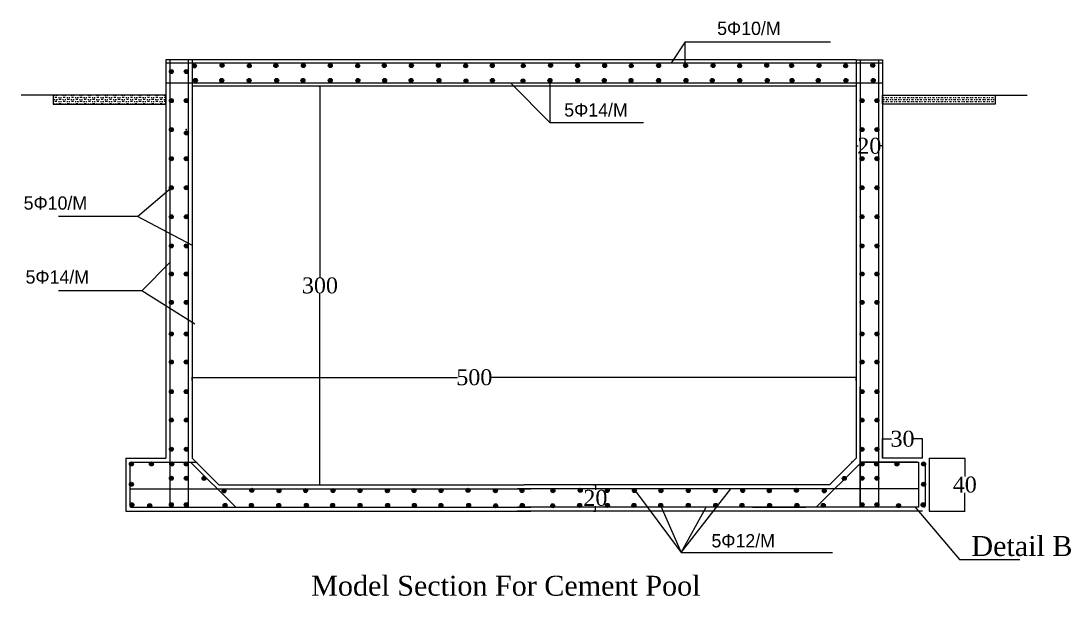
# Model space of a CAD drawing. Header units: millimetres. Extents: x 17020 to 20133, y 9975 to 10827.
# Drawn here: x 18476 to 19267, y 10188 to 10621 of the extents above; entities that cross this region are included whole.
import ezdxf

# ---------------------------------------------------------------- set-up
doc = ezdxf.new("R2010")
doc.units = ezdxf.units.MM
doc.layers.get('0').update_dxf_attribs({"linetype": 'CONTINUOUS'})
doc.layers.get('DEFPOINTS').update_dxf_attribs({"linetype": 'CONTINUOUS'})
doc.styles.get("Standard").update_dxf_attribs({"font": 'times.ttf', "height": 20})
doc.styles.add('STYLE1', font='greekc.shx', dxfattribs={"height": 10})
doc.styles.add('style2', font='times.ttf', dxfattribs={"height": 5})
doc.styles.add('style3', font='times.ttf', dxfattribs={"height": 12})
doc.dimstyles.get("Standard").update_dxf_attribs({"dimtxt": 5, "dimasz": 0.18, "dimexe": 0.18, "dimexo": 0.0625, "dimgap": 0.09, "dimtad": 0, "dimtih": 1, "dimtoh": 1, "dimdec": 0, "dimzin": 0, "dimdsep": 46, "dimtxsty": 'style2', "dimcen": 0.09, "dimadec": 0, "dimazin": 0, "dimtfac": 1, "dimtdec": 0, "dimtofl": 0, "dimtmove": 0, "dimatfit": 3, "dimfxl": 1, "dimtolj": 1, "dimtzin": 0, "dimarcsym": 0})

# ---------------------------------------------------------------- blocks, each defined once
blk = doc.blocks.new('*D0')
at = {"color": 0, "lineweight": -2, "transparency": 16777216}
for p, q in [((19159.94, 10292.19), (19186.95, 10292.19)), ((19186.77, 10292.01), (19186.77, 10278.38)), ((19186.77, 10252.37), (19186.77, 10266)), ((19159.94, 10252.19), (19186.95, 10252.19))]:
    blk.add_line(p, q, dxfattribs=at)
at = {"color": 0, "transparency": 16777216}
for points in [[(19186.74, 10292.01), (19186.8, 10292.01), (19186.77, 10292.19)], [(19186.74, 10252.37), (19186.8, 10252.37), (19186.77, 10252.19)]]:
    blk.add_solid(points, dxfattribs=at)
at = {"layer": 'DEFPOINTS', "color": 0, "transparency": 16777216}
for p in [(19159.87, 10292.19), (19186.77, 10292.19), (19159.87, 10252.19)]:
    blk.add_point(p, dxfattribs=at)
at = {"color": 0, "transparency": 16777216, "insert": (19186.77, 10272.19), "char_height": 12, "attachment_point": 5, "style": 'style3'}
blk.add_mtext('\\A1;40', dxfattribs=at)
blk = doc.blocks.new('*D1')
at = {"color": 0, "lineweight": -2, "transparency": 16777216}
for p, q in [((19124.87, 10292.25), (19124.87, 10306.91)), ((19125.05, 10306.73), (19131.6, 10306.73)), ((19154.69, 10306.73), (19148.15, 10306.73)), ((19154.87, 10292.25), (19154.87, 10306.91))]:
    blk.add_line(p, q, dxfattribs=at)
at = {"color": 0, "transparency": 16777216}
for points in [[(19125.05, 10306.76), (19125.05, 10306.7), (19124.87, 10306.73)], [(19154.69, 10306.76), (19154.69, 10306.7), (19154.87, 10306.73)]]:
    blk.add_solid(points, dxfattribs=at)
at = {"layer": 'DEFPOINTS', "color": 0, "transparency": 16777216}
for p in [(19154.87, 10306.73), (19124.87, 10292.19), (19154.87, 10292.19)]:
    blk.add_point(p, dxfattribs=at)
at = {"color": 0, "transparency": 16777216, "insert": (19139.87, 10306.73), "char_height": 12, "attachment_point": 5, "style": 'style3'}
blk.add_mtext('\\A1;30', dxfattribs=at)
blk = doc.blocks.new('*D2')
at = {"color": 0, "lineweight": -2, "transparency": 16777216}
for p, q in [((18906.99, 10272.19), (18908.71, 10272.19)), ((18908.53, 10272.01), (18908.53, 10268.38)), ((18906.99, 10252.19), (18908.71, 10252.19)), ((18908.53, 10252.37), (18908.53, 10256))]:
    blk.add_line(p, q, dxfattribs=at)
at = {"color": 0, "transparency": 16777216}
for points in [[(18908.5, 10272.01), (18908.56, 10272.01), (18908.53, 10272.19)], [(18908.5, 10252.37), (18908.56, 10252.37), (18908.53, 10252.19)]]:
    blk.add_solid(points, dxfattribs=at)
at = {"layer": 'DEFPOINTS', "color": 0, "transparency": 16777216}
for p in [(18906.93, 10272.19), (18908.53, 10272.19), (18906.93, 10252.19)]:
    blk.add_point(p, dxfattribs=at)
at = {"color": 0, "transparency": 16777216, "insert": (18908.53, 10262.19), "char_height": 12, "attachment_point": 5, "style": 'style3'}
blk.add_mtext('\\A1;20', dxfattribs=at)
blk = doc.blocks.new('*D3')
at = {"color": 0, "lineweight": -2, "transparency": 16777216}
for p, q in [((18604.87, 10350.58), (18604.87, 10353.21)), ((19104.87, 10350.58), (19104.87, 10353.21)), ((18605.05, 10353.03), (18804.69, 10353.03)), ((19104.69, 10353.03), (18829.97, 10353.03))]:
    blk.add_line(p, q, dxfattribs=at)
at = {"color": 0, "transparency": 16777216}
for points in [[(18605.05, 10353.06), (18605.05, 10353), (18604.87, 10353.03)], [(19104.69, 10353.06), (19104.69, 10353), (19104.87, 10353.03)]]:
    blk.add_solid(points, dxfattribs=at)
at = {"layer": 'DEFPOINTS', "color": 0, "transparency": 16777216}
for p in [(18604.87, 10350.52), (19104.87, 10353.03), (19104.87, 10350.52)]:
    blk.add_point(p, dxfattribs=at)
at = {"color": 0, "transparency": 16777216, "insert": (18817.33, 10353.03), "char_height": 12, "attachment_point": 5, "style": 'style3'}
blk.add_mtext('\\A1;500', dxfattribs=at)
blk = doc.blocks.new('*D12')
at = {"color": 0, "lineweight": -2, "transparency": 16777216}
for p, q in [((19104.87, 10532.68), (19104.87, 10527.15)), ((19105.05, 10527.33), (19106.43, 10527.33)), ((19124.69, 10527.33), (19123.32, 10527.33)), ((19124.87, 10532.68), (19124.87, 10527.15))]:
    blk.add_line(p, q, dxfattribs=at)
at = {"color": 0, "transparency": 16777216}
for points in [[(19105.05, 10527.36), (19105.05, 10527.3), (19104.87, 10527.33)], [(19124.69, 10527.36), (19124.69, 10527.3), (19124.87, 10527.33)]]:
    blk.add_solid(points, dxfattribs=at)
at = {"layer": 'DEFPOINTS', "color": 0, "transparency": 16777216}
for p in [(19104.87, 10532.74), (19124.87, 10532.74), (19124.87, 10527.33)]:
    blk.add_point(p, dxfattribs=at)
at = {"color": 0, "transparency": 16777216, "insert": (19114.87, 10527.33), "char_height": 12, "attachment_point": 5, "style": 'style3'}
blk.add_mtext('\\A1;20', dxfattribs=at)
blk = doc.blocks.new('*D14')
at = {"color": 0, "lineweight": -2, "transparency": 16777216}
for p, q in [((18700.29, 10572.19), (18701.22, 10572.19)), ((18701.04, 10572.01), (18701.04, 10428.38)), ((18701.04, 10272.37), (18701.04, 10416)), ((18700.29, 10272.19), (18701.22, 10272.19))]:
    blk.add_line(p, q, dxfattribs=at)
at = {"color": 0, "transparency": 16777216}
for points in [[(18701.01, 10572.01), (18701.07, 10572.01), (18701.04, 10572.19)], [(18701.01, 10272.37), (18701.07, 10272.37), (18701.04, 10272.19)]]:
    blk.add_solid(points, dxfattribs=at)
at = {"layer": 'DEFPOINTS', "color": 0, "transparency": 16777216}
for p in [(18700.23, 10572.19), (18700.23, 10272.19), (18701.04, 10272.19)]:
    blk.add_point(p, dxfattribs=at)
at = {"color": 0, "transparency": 16777216, "insert": (18701.04, 10422.19), "char_height": 12, "attachment_point": 5, "style": 'style3'}
blk.add_mtext('\\A1;300', dxfattribs=at)

msp = doc.modelspace()

# ---------------------------------------------------------------- hatches: boundary and pattern name
h = msp.add_hatch(color=256)
edge = h.paths.add_edge_path()
edge.add_arc((18589.11, 10583.31), 1.5, 0, 360)
h = msp.add_hatch(color=256)
edge = h.paths.add_edge_path()
edge.add_arc((18600.37, 10583.31), 1.5, 0, 360)
h = msp.add_hatch(color=256)
edge = h.paths.add_edge_path()
edge.add_arc((18606.5, 10587.57), 1.5, 0, 360)
h = msp.add_hatch(color=256)
edge = h.paths.add_edge_path()
edge.add_arc((18627.36, 10587.98), 1.5, 0, 360)
h = msp.add_hatch(color=256)
edge = h.paths.add_edge_path()
edge.add_arc((18647.83, 10587.66), 1.5, 0, 360)
h = msp.add_hatch(color=256)
edge = h.paths.add_edge_path()
edge.add_arc((18667.82, 10587.82), 1.5, 0, 360)
h = msp.add_hatch(color=256)
edge = h.paths.add_edge_path()
edge.add_arc((18688.55, 10587.82), 1.5, 0, 360)
h = msp.add_hatch(color=256)
edge = h.paths.add_edge_path()
edge.add_arc((18708.86, 10587.82), 1.5, 0, 360)
h = msp.add_hatch(color=256)
edge = h.paths.add_edge_path()
edge.add_arc((18729.49, 10587.66), 1.5, 0, 360)
h = msp.add_hatch(color=256)
edge = h.paths.add_edge_path()
edge.add_arc((18749.48, 10587.82), 1.5, 0, 360)
h = msp.add_hatch(color=256)
edge = h.paths.add_edge_path()
edge.add_arc((18769.92, 10587.82), 1.5, 0, 360)
h = msp.add_hatch(color=256)
edge = h.paths.add_edge_path()
edge.add_arc((18790.23, 10587.98), 1.5, 0, 360)
h = msp.add_hatch(color=256)
edge = h.paths.add_edge_path()
edge.add_arc((18810.86, 10587.66), 1.5, 0, 360)
h = msp.add_hatch(color=256)
edge = h.paths.add_edge_path()
edge.add_arc((18830.85, 10587.82), 1.5, 0, 360)
h = msp.add_hatch(color=256)
edge = h.paths.add_edge_path()
edge.add_arc((18854.14, 10587.66), 1.5, 0, 360)
h = msp.add_hatch(color=256)
edge = h.paths.add_edge_path()
edge.add_arc((18874.77, 10587.98), 1.5, 0, 360)
h = msp.add_hatch(color=256)
edge = h.paths.add_edge_path()
edge.add_arc((18895.08, 10587.82), 1.5, 0, 360)
h = msp.add_hatch(color=256)
edge = h.paths.add_edge_path()
edge.add_arc((18915.52, 10587.82), 1.5, 0, 360)
h = msp.add_hatch(color=256)
edge = h.paths.add_edge_path()
edge.add_arc((18935.51, 10587.66), 1.5, 0, 360)
h = msp.add_hatch(color=256)
edge = h.paths.add_edge_path()
edge.add_arc((18956.14, 10587.82), 1.5, 0, 360)
h = msp.add_hatch(color=256)
edge = h.paths.add_edge_path()
edge.add_arc((18976.45, 10587.82), 1.5, 0, 360)
h = msp.add_hatch(color=256)
edge = h.paths.add_edge_path()
edge.add_arc((18997.18, 10587.82), 1.5, 0, 360)
h = msp.add_hatch(color=256)
edge = h.paths.add_edge_path()
edge.add_arc((19017.17, 10587.66), 1.5, 0, 360)
h = msp.add_hatch(color=256)
edge = h.paths.add_edge_path()
edge.add_arc((19037.64, 10587.98), 1.5, 0, 360)
h = msp.add_hatch(color=256)
edge = h.paths.add_edge_path()
edge.add_arc((19056.32, 10587.82), 1.5, 0, 360)
h = msp.add_hatch(color=256)
edge = h.paths.add_edge_path()
edge.add_arc((19077.04, 10587.82), 1.5, 0, 360)
h = msp.add_hatch(color=256)
edge = h.paths.add_edge_path()
edge.add_arc((19097.04, 10587.66), 1.5, 0, 360)
h = msp.add_hatch(color=256)
edge = h.paths.add_edge_path()
edge.add_arc((19117.51, 10587.98), 1.5, 0, 360)
h = msp.add_hatch(color=256)
edge = h.paths.add_edge_path()
edge.add_arc((18607.26, 10576.67), 1.5, 0, 360)
h = msp.add_hatch(color=256)
edge = h.paths.add_edge_path()
edge.add_arc((18627.04, 10576.64), 1.5, 0, 360)
h = msp.add_hatch(color=256)
edge = h.paths.add_edge_path()
edge.add_arc((18647.67, 10576.64), 1.5, 0, 360)
h = msp.add_hatch(color=256)
edge = h.paths.add_edge_path()
edge.add_arc((18668.46, 10576.64), 1.5, 0, 360)
h = msp.add_hatch(color=256)
edge = h.paths.add_edge_path()
edge.add_arc((18688.23, 10576.64), 1.5, 0, 360)
h = msp.add_hatch(color=256)
edge = h.paths.add_edge_path()
edge.add_arc((18708.86, 10576.64), 1.5, 0, 360)
h = msp.add_hatch(color=256)
edge = h.paths.add_edge_path()
edge.add_arc((18729.65, 10576.64), 1.5, 0, 360)
h = msp.add_hatch(color=256)
edge = h.paths.add_edge_path()
edge.add_arc((18749.8, 10576.64), 1.5, 0, 360)
h = msp.add_hatch(color=256)
edge = h.paths.add_edge_path()
edge.add_arc((18769.76, 10576.64), 1.5, 0, 360)
h = msp.add_hatch(color=256)
edge = h.paths.add_edge_path()
edge.add_arc((18790.71, 10576.64), 1.5, 0, 360)
h = msp.add_hatch(color=256)
edge = h.paths.add_edge_path()
edge.add_arc((18811.02, 10576.32), 1.5, 0, 360)
h = msp.add_hatch(color=256)
edge = h.paths.add_edge_path()
edge.add_arc((18831.01, 10576.64), 1.5, 0, 360)
h = msp.add_hatch(color=256)
edge = h.paths.add_edge_path()
edge.add_arc((18853.98, 10576.32), 1.5, 0, 360)
h = msp.add_hatch(color=256)
edge = h.paths.add_edge_path()
edge.add_arc((18874.29, 10576.64), 1.5, 0, 360)
h = msp.add_hatch(color=256)
edge = h.paths.add_edge_path()
edge.add_arc((18895.24, 10576.64), 1.5, 0, 360)
h = msp.add_hatch(color=256)
edge = h.paths.add_edge_path()
edge.add_arc((18915.2, 10576.64), 1.5, 0, 360)
h = msp.add_hatch(color=256)
edge = h.paths.add_edge_path()
edge.add_arc((18935.35, 10576.64), 1.5, 0, 360)
h = msp.add_hatch(color=256)
edge = h.paths.add_edge_path()
edge.add_arc((18956.14, 10576.64), 1.5, 0, 360)
h = msp.add_hatch(color=256)
edge = h.paths.add_edge_path()
edge.add_arc((18976.77, 10576.64), 1.5, 0, 360)
h = msp.add_hatch(color=256)
edge = h.paths.add_edge_path()
edge.add_arc((18996.54, 10576.64), 1.5, 0, 360)
h = msp.add_hatch(color=256)
edge = h.paths.add_edge_path()
edge.add_arc((19017.33, 10576.64), 1.5, 0, 360)
h = msp.add_hatch(color=256)
edge = h.paths.add_edge_path()
edge.add_arc((19037.96, 10576.64), 1.5, 0, 360)
h = msp.add_hatch(color=256)
edge = h.paths.add_edge_path()
edge.add_arc((19056.64, 10576.64), 1.5, 0, 360)
h = msp.add_hatch(color=256)
edge = h.paths.add_edge_path()
edge.add_arc((19076.4, 10576.64), 1.5, 0, 360)
h = msp.add_hatch(color=256)
edge = h.paths.add_edge_path()
edge.add_arc((19097.2, 10576.64), 1.5, 0, 360)
h = msp.add_hatch(color=256)
edge = h.paths.add_edge_path()
edge.add_arc((19117.83, 10576.64), 1.5, 0, 360)
h = msp.add_hatch()
h.set_pattern_fill('MUDST', color=256, scale=0.25, style=0)
h.set_pattern_definition([(180, (37714.7457, -20), (-3.175, 1.5875), [1.5875, -1.5875, 0, -1.5875, 0, -1.5875])])
h.paths.add_polyline_path([(18584.87, 10565.6), (18500.13, 10565.6), (18500.13, 10558.76), (18584.87, 10558.76)])
h = msp.add_hatch(color=256)
edge = h.paths.add_edge_path()
edge.add_arc((18589.11, 10561.44), 1.5, 0, 360)
h = msp.add_hatch(color=256)
edge = h.paths.add_edge_path()
edge.add_arc((18600.37, 10561.44), 1.5, 0, 360)
h = msp.add_hatch(color=256)
edge = h.paths.add_edge_path()
edge.add_arc((19109.37, 10561.44), 1.5, 0, 360)
h = msp.add_hatch(color=256)
edge = h.paths.add_edge_path()
edge.add_arc((19120.64, 10561.44), 1.5, 0, 360)
h = msp.add_hatch()
h.set_pattern_fill('MUDST', color=256, scale=0.25, style=0)
h.set_pattern_definition([(0, (-5, -20), (3.175, 1.5875), [1.5875, -1.5875, 0, -1.5875, 0, -1.5875])])
h.paths.add_polyline_path([(19124.87, 10565.6), (19209.61, 10565.6), (19209.61, 10558.76), (19124.87, 10558.76)])
h = msp.add_hatch(color=256)
edge = h.paths.add_edge_path()
edge.add_arc((18589.11, 10539.56), 1.5, 0, 360)
h = msp.add_hatch(color=256)
edge = h.paths.add_edge_path()
edge.add_arc((18600.48, 10537.07), 1.5, 0, 360)
h = msp.add_hatch(color=256)
edge = h.paths.add_edge_path()
edge.add_arc((19109.37, 10539.56), 1.5, 0, 360)
h = msp.add_hatch(color=256)
edge = h.paths.add_edge_path()
edge.add_arc((19120.64, 10539.56), 1.5, 0, 360)
h = msp.add_hatch(color=256)
edge = h.paths.add_edge_path()
edge.add_arc((18589.11, 10517.69), 1.5, 0, 360)
h = msp.add_hatch(color=256)
edge = h.paths.add_edge_path()
edge.add_arc((18600.37, 10517.69), 1.5, 0, 360)
h = msp.add_hatch(color=256)
edge = h.paths.add_edge_path()
edge.add_arc((19109.37, 10517.69), 1.5, 0, 360)
h = msp.add_hatch(color=256)
edge = h.paths.add_edge_path()
edge.add_arc((19120.64, 10517.69), 1.5, 0, 360)
h = msp.add_hatch(color=256)
edge = h.paths.add_edge_path()
edge.add_arc((18589.11, 10495.81), 1.5, 0, 360)
h = msp.add_hatch(color=256)
edge = h.paths.add_edge_path()
edge.add_arc((18600.37, 10495.81), 1.5, 0, 360)
h = msp.add_hatch(color=256)
edge = h.paths.add_edge_path()
edge.add_arc((19109.37, 10495.81), 1.5, 0, 360)
h = msp.add_hatch(color=256)
edge = h.paths.add_edge_path()
edge.add_arc((19120.64, 10495.81), 1.5, 0, 360)
h = msp.add_hatch(color=256)
edge = h.paths.add_edge_path()
edge.add_arc((18589.11, 10473.94), 1.5, 0, 360)
h = msp.add_hatch(color=256)
edge = h.paths.add_edge_path()
edge.add_arc((18600.37, 10473.94), 1.5, 0, 360)
h = msp.add_hatch(color=256)
edge = h.paths.add_edge_path()
edge.add_arc((19109.37, 10473.94), 1.5, 0, 360)
h = msp.add_hatch(color=256)
edge = h.paths.add_edge_path()
edge.add_arc((19120.64, 10473.94), 1.5, 0, 360)
h = msp.add_hatch(color=256)
edge = h.paths.add_edge_path()
edge.add_arc((18589.11, 10452.06), 1.5, 0, 360)
h = msp.add_hatch(color=256)
edge = h.paths.add_edge_path()
edge.add_arc((18600.37, 10452.06), 1.5, 0, 360)
h = msp.add_hatch(color=256)
edge = h.paths.add_edge_path()
edge.add_arc((19109.37, 10452.06), 1.5, 0, 360)
h = msp.add_hatch(color=256)
edge = h.paths.add_edge_path()
edge.add_arc((19120.64, 10452.06), 1.5, 0, 360)
h = msp.add_hatch(color=256)
edge = h.paths.add_edge_path()
edge.add_arc((18589.11, 10430.86), 1.5, 0, 360)
h = msp.add_hatch(color=256)
edge = h.paths.add_edge_path()
edge.add_arc((18600.37, 10430.86), 1.5, 0, 360)
h = msp.add_hatch(color=256)
edge = h.paths.add_edge_path()
edge.add_arc((19109.37, 10430.86), 1.5, 0, 360)
h = msp.add_hatch(color=256)
edge = h.paths.add_edge_path()
edge.add_arc((19120.64, 10430.86), 1.5, 0, 360)
h = msp.add_hatch(color=256)
edge = h.paths.add_edge_path()
edge.add_arc((18589.11, 10409.49), 1.5, 0, 360)
h = msp.add_hatch(color=256)
edge = h.paths.add_edge_path()
edge.add_arc((18600.37, 10409.49), 1.5, 0, 360)
h = msp.add_hatch(color=256)
edge = h.paths.add_edge_path()
edge.add_arc((19109.37, 10409.49), 1.5, 0, 360)
h = msp.add_hatch(color=256)
edge = h.paths.add_edge_path()
edge.add_arc((19120.64, 10409.49), 1.5, 0, 360)
h = msp.add_hatch(color=256)
edge = h.paths.add_edge_path()
edge.add_arc((18589.11, 10385.75), 1.5, 0, 360)
h = msp.add_hatch(color=256)
edge = h.paths.add_edge_path()
edge.add_arc((18600.37, 10385.75), 1.5, 0, 360)
h = msp.add_hatch(color=256)
edge = h.paths.add_edge_path()
edge.add_arc((19109.37, 10385.75), 1.5, 0, 360)
h = msp.add_hatch(color=256)
edge = h.paths.add_edge_path()
edge.add_arc((19120.64, 10385.75), 1.5, 0, 360)
h = msp.add_hatch(color=256)
edge = h.paths.add_edge_path()
edge.add_arc((18589.11, 10364.56), 1.5, 0, 360)
h = msp.add_hatch(color=256)
edge = h.paths.add_edge_path()
edge.add_arc((18600.37, 10364.56), 1.5, 0, 360)
h = msp.add_hatch(color=256)
edge = h.paths.add_edge_path()
edge.add_arc((19109.37, 10364.56), 1.5, 0, 360)
h = msp.add_hatch(color=256)
edge = h.paths.add_edge_path()
edge.add_arc((19120.64, 10364.56), 1.5, 0, 360)
h = msp.add_hatch(color=256)
edge = h.paths.add_edge_path()
edge.add_arc((18589.11, 10342.27), 1.5, 0, 360)
h = msp.add_hatch(color=256)
edge = h.paths.add_edge_path()
edge.add_arc((18600.37, 10342.27), 1.5, 0, 360)
h = msp.add_hatch(color=256)
edge = h.paths.add_edge_path()
edge.add_arc((19109.37, 10342.27), 1.5, 0, 360)
h = msp.add_hatch(color=256)
edge = h.paths.add_edge_path()
edge.add_arc((19120.64, 10342.27), 1.5, 0, 360)
h = msp.add_hatch(color=256)
edge = h.paths.add_edge_path()
edge.add_arc((18589.11, 10320.81), 1.5, 0, 360)
h = msp.add_hatch(color=256)
edge = h.paths.add_edge_path()
edge.add_arc((18600.37, 10320.81), 1.5, 0, 360)
h = msp.add_hatch(color=256)
edge = h.paths.add_edge_path()
edge.add_arc((19109.37, 10320.81), 1.5, 0, 360)
h = msp.add_hatch(color=256)
edge = h.paths.add_edge_path()
edge.add_arc((19120.64, 10320.81), 1.5, 0, 360)
h = msp.add_hatch(color=256)
edge = h.paths.add_edge_path()
edge.add_arc((18589.11, 10298.94), 1.5, 0, 360)
h = msp.add_hatch(color=256)
edge = h.paths.add_edge_path()
edge.add_arc((18600.37, 10298.94), 1.5, 0, 360)
h = msp.add_hatch(color=256)
edge = h.paths.add_edge_path()
edge.add_arc((19109.37, 10298.94), 1.5, 0, 360)
h = msp.add_hatch(color=256)
edge = h.paths.add_edge_path()
edge.add_arc((19120.64, 10298.94), 1.5, 0, 360)
h = msp.add_hatch(color=256)
edge = h.paths.add_edge_path()
edge.add_arc((18559.01, 10287.82), 1.5, 0, 360)
h = msp.add_hatch(color=256)
edge = h.paths.add_edge_path()
edge.add_arc((18574.14, 10287.82), 1.5, 0, 360)
h = msp.add_hatch(color=256)
edge = h.paths.add_edge_path()
edge.add_arc((18589.45, 10287.82), 1.5, 0, 360)
h = msp.add_hatch(color=256)
edge = h.paths.add_edge_path()
edge.add_arc((18600.34, 10287.82), 1.5, 0, 360)
h = msp.add_hatch(color=256)
edge = h.paths.add_edge_path()
edge.add_arc((19109.4, 10287.82), 1.5, 0, 360)
h = msp.add_hatch(color=256)
edge = h.paths.add_edge_path()
edge.add_arc((19120.29, 10287.82), 1.5, 0, 360)
h = msp.add_hatch(color=256)
edge = h.paths.add_edge_path()
edge.add_arc((19135.61, 10287.82), 1.5, 0, 360)
h = msp.add_hatch(color=256)
edge = h.paths.add_edge_path()
edge.add_arc((19155.73, 10287.82), 1.5, 0, 360)
h = msp.add_hatch(color=256)
edge = h.paths.add_edge_path()
edge.add_arc((18589.11, 10277.06), 1.5, 0, 360)
h = msp.add_hatch(color=256)
edge = h.paths.add_edge_path()
edge.add_arc((18600.37, 10277.06), 1.5, 0, 360)
h = msp.add_hatch(color=256)
edge = h.paths.add_edge_path()
edge.add_arc((18613.75, 10276.92), 1.5, 0, 360)
h = msp.add_hatch(color=256)
edge = h.paths.add_edge_path()
edge.add_arc((19096, 10276.92), 1.5, 0, 360)
h = msp.add_hatch(color=256)
edge = h.paths.add_edge_path()
edge.add_arc((19109.37, 10277.06), 1.5, 0, 360)
h = msp.add_hatch(color=256)
edge = h.paths.add_edge_path()
edge.add_arc((19120.64, 10277.06), 1.5, 0, 360)
h = msp.add_hatch(color=256)
edge = h.paths.add_edge_path()
edge.add_arc((18559.01, 10272.52), 1.5, 0, 360)
h = msp.add_hatch(color=256)
edge = h.paths.add_edge_path()
edge.add_arc((18628.87, 10267.55), 1.5, 0, 360)
h = msp.add_hatch(color=256)
edge = h.paths.add_edge_path()
edge.add_arc((18649.73, 10267.97), 1.5, 0, 360)
h = msp.add_hatch(color=256)
edge = h.paths.add_edge_path()
edge.add_arc((18670.2, 10267.65), 1.5, 0, 360)
h = msp.add_hatch(color=256)
edge = h.paths.add_edge_path()
edge.add_arc((18690.19, 10267.81), 1.5, 0, 360)
h = msp.add_hatch(color=256)
edge = h.paths.add_edge_path()
edge.add_arc((18710.92, 10267.81), 1.5, 0, 360)
h = msp.add_hatch(color=256)
edge = h.paths.add_edge_path()
edge.add_arc((18731.23, 10267.81), 1.5, 0, 360)
h = msp.add_hatch(color=256)
edge = h.paths.add_edge_path()
edge.add_arc((18751.86, 10267.65), 1.5, 0, 360)
h = msp.add_hatch(color=256)
edge = h.paths.add_edge_path()
edge.add_arc((18771.85, 10267.81), 1.5, 0, 360)
h = msp.add_hatch(color=256)
edge = h.paths.add_edge_path()
edge.add_arc((18792.29, 10267.81), 1.5, 0, 360)
h = msp.add_hatch(color=256)
edge = h.paths.add_edge_path()
edge.add_arc((18812.6, 10267.97), 1.5, 0, 360)
h = msp.add_hatch(color=256)
edge = h.paths.add_edge_path()
edge.add_arc((18833.23, 10267.65), 1.5, 0, 360)
h = msp.add_hatch(color=256)
edge = h.paths.add_edge_path()
edge.add_arc((18853.22, 10267.81), 1.5, 0, 360)
h = msp.add_hatch(color=256)
edge = h.paths.add_edge_path()
edge.add_arc((18876.51, 10267.65), 1.5, 0, 360)
h = msp.add_hatch(color=256)
edge = h.paths.add_edge_path()
edge.add_arc((18897.15, 10267.97), 1.5, 0, 360)
h = msp.add_hatch(color=256)
edge = h.paths.add_edge_path()
edge.add_arc((18917.46, 10267.81), 1.5, 0, 360)
h = msp.add_hatch(color=256)
edge = h.paths.add_edge_path()
edge.add_arc((18937.89, 10267.81), 1.5, 0, 360)
h = msp.add_hatch(color=256)
edge = h.paths.add_edge_path()
edge.add_arc((18957.89, 10267.65), 1.5, 0, 360)
h = msp.add_hatch(color=256)
edge = h.paths.add_edge_path()
edge.add_arc((18978.52, 10267.81), 1.5, 0, 360)
h = msp.add_hatch(color=256)
edge = h.paths.add_edge_path()
edge.add_arc((18998.83, 10267.81), 1.5, 0, 360)
h = msp.add_hatch(color=256)
edge = h.paths.add_edge_path()
edge.add_arc((19019.55, 10267.81), 1.5, 0, 360)
h = msp.add_hatch(color=256)
edge = h.paths.add_edge_path()
edge.add_arc((19039.54, 10267.65), 1.5, 0, 360)
h = msp.add_hatch(color=256)
edge = h.paths.add_edge_path()
edge.add_arc((19060.01, 10267.97), 1.5, 0, 360)
h = msp.add_hatch(color=256)
edge = h.paths.add_edge_path()
edge.add_arc((19080.88, 10267.55), 1.5, 0, 360)
h = msp.add_hatch(color=256)
edge = h.paths.add_edge_path()
edge.add_arc((19155.73, 10272.52), 1.5, 0, 360)
h = msp.add_hatch(color=256)
edge = h.paths.add_edge_path()
edge.add_arc((18559.4, 10257.04), 1.5, 0, 360)
h = msp.add_hatch(color=256)
edge = h.paths.add_edge_path()
edge.add_arc((18589.11, 10257.11), 1.5, 0, 360)
h = msp.add_hatch(color=256)
edge = h.paths.add_edge_path()
edge.add_arc((18600.37, 10257.11), 1.5, 0, 360)
h = msp.add_hatch(color=256)
edge = h.paths.add_edge_path()
edge.add_arc((19109.37, 10257.11), 1.5, 0, 360)
h = msp.add_hatch(color=256)
edge = h.paths.add_edge_path()
edge.add_arc((19120.64, 10257.11), 1.5, 0, 360)
h = msp.add_hatch(color=256)
edge = h.paths.add_edge_path()
edge.add_arc((19155.35, 10257.04), 1.5, 0, 360)
h = msp.add_hatch(color=256)
edge = h.paths.add_edge_path()
edge.add_arc((18572.8, 10256.46), 1.5, 0, 360)
h = msp.add_hatch(color=256)
edge = h.paths.add_edge_path()
edge.add_arc((18629.64, 10256.65), 1.5, 0, 360)
h = msp.add_hatch(color=256)
edge = h.paths.add_edge_path()
edge.add_arc((18649.41, 10256.63), 1.5, 0, 360)
h = msp.add_hatch(color=256)
edge = h.paths.add_edge_path()
edge.add_arc((18670.04, 10256.63), 1.5, 0, 360)
h = msp.add_hatch(color=256)
edge = h.paths.add_edge_path()
edge.add_arc((18690.83, 10256.63), 1.5, 0, 360)
h = msp.add_hatch(color=256)
edge = h.paths.add_edge_path()
edge.add_arc((18710.6, 10256.63), 1.5, 0, 360)
h = msp.add_hatch(color=256)
edge = h.paths.add_edge_path()
edge.add_arc((18731.23, 10256.63), 1.5, 0, 360)
h = msp.add_hatch(color=256)
edge = h.paths.add_edge_path()
edge.add_arc((18752.02, 10256.63), 1.5, 0, 360)
h = msp.add_hatch(color=256)
edge = h.paths.add_edge_path()
edge.add_arc((18772.17, 10256.63), 1.5, 0, 360)
h = msp.add_hatch(color=256)
edge = h.paths.add_edge_path()
edge.add_arc((18792.13, 10256.63), 1.5, 0, 360)
h = msp.add_hatch(color=256)
edge = h.paths.add_edge_path()
edge.add_arc((18813.08, 10256.63), 1.5, 0, 360)
h = msp.add_hatch(color=256)
edge = h.paths.add_edge_path()
edge.add_arc((18833.39, 10256.31), 1.5, 0, 360)
h = msp.add_hatch(color=256)
edge = h.paths.add_edge_path()
edge.add_arc((18853.38, 10256.63), 1.5, 0, 360)
h = msp.add_hatch(color=256)
edge = h.paths.add_edge_path()
edge.add_arc((18876.36, 10256.31), 1.5, 0, 360)
h = msp.add_hatch(color=256)
edge = h.paths.add_edge_path()
edge.add_arc((18896.67, 10256.63), 1.5, 0, 360)
h = msp.add_hatch(color=256)
edge = h.paths.add_edge_path()
edge.add_arc((18917.62, 10256.63), 1.5, 0, 360)
h = msp.add_hatch(color=256)
edge = h.paths.add_edge_path()
edge.add_arc((18937.57, 10256.63), 1.5, 0, 360)
h = msp.add_hatch(color=256)
edge = h.paths.add_edge_path()
edge.add_arc((18957.73, 10256.63), 1.5, 0, 360)
h = msp.add_hatch(color=256)
edge = h.paths.add_edge_path()
edge.add_arc((18978.52, 10256.63), 1.5, 0, 360)
h = msp.add_hatch(color=256)
edge = h.paths.add_edge_path()
edge.add_arc((18999.15, 10256.63), 1.5, 0, 360)
h = msp.add_hatch(color=256)
edge = h.paths.add_edge_path()
edge.add_arc((19018.91, 10256.63), 1.5, 0, 360)
h = msp.add_hatch(color=256)
edge = h.paths.add_edge_path()
edge.add_arc((19039.7, 10256.63), 1.5, 0, 360)
h = msp.add_hatch(color=256)
edge = h.paths.add_edge_path()
edge.add_arc((19060.33, 10256.63), 1.5, 0, 360)
h = msp.add_hatch(color=256)
edge = h.paths.add_edge_path()
edge.add_arc((19080.11, 10256.65), 1.5, 0, 360)
h = msp.add_hatch(color=256)
edge = h.paths.add_edge_path()
edge.add_arc((19136.95, 10256.46), 1.5, 0, 360)

# ---------------------------------------------------------------- linework, layer by layer
at = {"color": 7}
for p, q in [((18976.21, 10605.59), (18965.82, 10590.05)), ((18604.87, 10592.19), (18584.87, 10592.19)), ((19104.87, 10592.19), (18604.87, 10592.19)), ((19104.87, 10592.19), (19124.87, 10592.19)), ((19124.87, 10589.69), (18584.87, 10589.69)), ((19124.87, 10574.69), (18584.87, 10574.69)), ((19104.87, 10572.19), (18604.87, 10572.19)), ((18874.2, 10544.93), (18845.2, 10574.33))]:
    msp.add_line(p, q, dxfattribs=at)
for p, q in [((18976.21, 10605.59), (19085.7, 10605.59)), ((18976.21, 10588.17), (18976.21, 10605.59)), ((18584.87, 10592.19), (18584.87, 10292.19)), ((18587.87, 10592.19), (18587.87, 10255.19)), ((18601.87, 10592.19), (18601.87, 10255.19)), ((18604.87, 10592.19), (18604.87, 10292.19)), ((19104.87, 10592.19), (19104.87, 10292.19)), ((19107.87, 10592.19), (19107.87, 10255.19)), ((19121.87, 10592.19), (19121.87, 10255.19)), ((19124.87, 10592.19), (19124.87, 10292.19)), ((18874.2, 10574.28), (18874.2, 10544.93)), ((18584.87, 10565.6), (18475.87, 10565.6)), ((19124.87, 10565.6), (19233.88, 10565.6)), ((18874.2, 10544.93), (18944.82, 10544.93)), ((18563.61, 10474.24), (18588.99, 10495.84)), ((18563.61, 10474.24), (18504.2, 10474.24)), ((18605.14, 10452.35), (18563.61, 10474.24)), ((18566.79, 10418.31), (18587.87, 10439.54)), ((18566.79, 10418.31), (18504.12, 10418.31)), ((18606.87, 10393.14), (18566.79, 10418.31)), ((18554.87, 10292.19), (18554.87, 10252.19)), ((18554.87, 10292.19), (18584.87, 10292.19)), ((18604.87, 10292.19), (18624.87, 10272.19)), ((19104.87, 10292.19), (19084.87, 10272.19)), ((19154.87, 10292.19), (19124.87, 10292.19)), ((19159.87, 10292.19), (19159.87, 10252.19)), ((18557.87, 10288.19), (18557.87, 10256.19)), ((18558.87, 10289.19), (18608.63, 10289.19)), ((18603.63, 10289.19), (18637.63, 10255.19)), ((19108.41, 10288.65), (19074.94, 10255.19)), ((19101.87, 10289.19), (19101.12, 10289.19)), ((19150.87, 10289.19), (19107.87, 10289.19)), ((19156.87, 10288.19), (19156.87, 10256.19)), ((18557.87, 10269.19), (18859.87, 10269.19)), ((18624.87, 10272.19), (18854.87, 10272.19)), ((19151.87, 10269.19), (18849.87, 10269.19)), ((19084.87, 10272.19), (18854.87, 10272.19)), ((18938.85, 10267.3), (18973.03, 10221.08)), ((18973.03, 10221.08), (19010.67, 10269.19)), ((18554.87, 10252.19), (18859.87, 10252.19)), ((18558.87, 10255.19), (18859.87, 10255.19)), ((19150.87, 10255.19), (18849.87, 10255.19)), ((19154.87, 10252.19), (18849.87, 10252.19)), ((18957.89, 10256.07), (18973.03, 10221.08)), ((18973.03, 10221.08), (18992.07, 10255.19)), ((18973.03, 10221.08), (19087.24, 10221.08))]:
    msp.add_line(p, q)
at = {"color": 1}
for p, q in [((19107.87, 10255.19), (19107.87, 10345.99)), ((19101.12, 10289.19), (19101.87, 10289.19)), ((19107.87, 10289.19), (19151.89, 10289.19)), ((19151.89, 10289.19), (19151.89, 10255.22)), ((19026.96, 10255.19), (19067.12, 10255.19)), ((19151.89, 10255.22), (19102.87, 10255.19))]:
    msp.add_line(p, q, dxfattribs=at)
for points in [[(18584.87, 10565.6), (18500.13, 10565.6), (18500.13, 10558.76), (18584.87, 10558.76)], [(19124.87, 10565.6), (19209.61, 10565.6), (19209.61, 10558.76), (19124.87, 10558.76)]]:
    msp.add_lwpolyline(points, close=True)
for centre in [(18589.11, 10583.31), (18600.37, 10583.31), (18606.5, 10587.57), (18627.36, 10587.98), (18647.83, 10587.66), (18667.82, 10587.82), (18688.55, 10587.82), (18708.86, 10587.82), (18729.49, 10587.66), (18749.48, 10587.82), (18769.92, 10587.82), (18790.23, 10587.98), (18810.86, 10587.66), (18830.85, 10587.82), (18854.14, 10587.66), (18874.77, 10587.98), (18895.08, 10587.82), (18915.52, 10587.82), (18935.51, 10587.66), (18956.14, 10587.82), (18976.45, 10587.82), (18997.18, 10587.82), (19017.17, 10587.66), (19037.64, 10587.98), (19056.32, 10587.82), (19077.04, 10587.82), (19097.04, 10587.66), (19117.51, 10587.98), (18607.26, 10576.67), (18627.04, 10576.64), (18647.67, 10576.64), (18668.46, 10576.64), (18688.23, 10576.64), (18708.86, 10576.64), (18729.65, 10576.64), (18749.8, 10576.64), (18769.76, 10576.64), (18790.71, 10576.64), (18811.02, 10576.32), (18831.01, 10576.64), (18853.98, 10576.32), (18874.29, 10576.64), (18895.24, 10576.64), (18915.2, 10576.64), (18935.35, 10576.64), (18956.14, 10576.64), (18976.77, 10576.64), (18996.54, 10576.64), (19017.33, 10576.64), (19037.96, 10576.64), (19056.64, 10576.64), (19076.4, 10576.64), (19097.2, 10576.64), (19117.83, 10576.64), (18589.11, 10561.44), (18600.37, 10561.44), (19109.37, 10561.44), (19120.64, 10561.44), (18589.11, 10539.56), (18600.48, 10537.07), (19109.37, 10539.56), (19120.64, 10539.56), (18589.11, 10517.69), (18600.37, 10517.69), (19109.37, 10517.69), (19120.64, 10517.69), (18589.11, 10495.81), (18600.37, 10495.81), (19109.37, 10495.81), (19120.64, 10495.81), (18589.11, 10473.94), (18600.37, 10473.94), (19109.37, 10473.94), (19120.64, 10473.94), (18589.11, 10452.06), (18600.37, 10452.06), (19109.37, 10452.06), (19120.64, 10452.06), (18589.11, 10430.86), (18600.37, 10430.86), (19109.37, 10430.86), (19120.64, 10430.86), (18589.11, 10409.49), (18600.37, 10409.49), (19109.37, 10409.49), (19120.64, 10409.49), (18589.11, 10385.75), (18600.37, 10385.75), (19109.37, 10385.75), (19120.64, 10385.75), (18589.11, 10364.56), (18600.37, 10364.56), (19109.37, 10364.56), (19120.64, 10364.56), (18589.11, 10342.27), (18600.37, 10342.27), (19109.37, 10342.27), (19120.64, 10342.27), (18589.11, 10320.81), (18600.37, 10320.81), (19109.37, 10320.81), (19120.64, 10320.81), (18589.11, 10298.94), (18600.37, 10298.94), (19109.37, 10298.94), (19120.64, 10298.94), (18559.01, 10287.82), (18574.14, 10287.82), (18589.45, 10287.82), (18600.34, 10287.82), (19109.4, 10287.82), (19120.29, 10287.82), (19135.61, 10287.82), (19155.73, 10287.82), (18589.11, 10277.06), (18600.37, 10277.06), (18613.75, 10276.92), (19096, 10276.92), (19109.37, 10277.06), (19120.64, 10277.06), (18559.01, 10272.52), (18628.87, 10267.55), (18649.73, 10267.97), (18670.2, 10267.65), (18690.19, 10267.81), (18710.92, 10267.81), (18731.23, 10267.81), (18751.86, 10267.65), (18771.85, 10267.81), (18792.29, 10267.81), (18812.6, 10267.97), (18833.23, 10267.65), (18853.22, 10267.81), (18876.51, 10267.65), (18897.15, 10267.97), (18917.46, 10267.81), (18937.89, 10267.81), (18957.89, 10267.65), (18978.52, 10267.81), (18998.83, 10267.81), (19019.55, 10267.81), (19039.54, 10267.65), (19060.01, 10267.97), (19080.88, 10267.55), (19155.73, 10272.52), (18559.4, 10257.04), (18589.11, 10257.11), (18600.37, 10257.11), (19109.37, 10257.11), (19120.64, 10257.11), (19155.35, 10257.04), (18572.8, 10256.46), (18629.64, 10256.65), (18649.41, 10256.63), (18670.04, 10256.63), (18690.83, 10256.63), (18710.6, 10256.63), (18731.23, 10256.63), (18752.02, 10256.63), (18772.17, 10256.63), (18792.13, 10256.63), (18813.08, 10256.63), (18833.39, 10256.31), (18853.38, 10256.63), (18876.36, 10256.31), (18896.67, 10256.63), (18917.62, 10256.63), (18937.57, 10256.63), (18957.73, 10256.63), (18978.52, 10256.63), (18999.15, 10256.63), (19018.91, 10256.63), (19039.7, 10256.63), (19060.33, 10256.63), (19080.11, 10256.65), (19136.95, 10256.46)]:
    msp.add_circle(centre, 1.5)
for centre, start, end in [((18558.87, 10288.19), 90, 180), ((19155.87, 10288.19), 0, 90), ((18558.87, 10256.19), 180, 270), ((19155.87, 10256.19), 270, 0)]:
    msp.add_arc(centre, 1, start, end)
for p in [(18589.11, 10583.31), (18600.37, 10583.31), (18600.37, 10561.44), (19109.37, 10561.44), (18600.37, 10539.56), (19109.37, 10539.56), (18600.37, 10517.69), (19109.37, 10517.69), (18600.37, 10495.81), (19109.37, 10495.81), (18600.37, 10473.94), (19109.37, 10473.94), (18589.11, 10452.06), (18600.37, 10452.06), (19109.37, 10452.06), (19120.64, 10452.06), (18589.11, 10430.19), (18600.37, 10430.19), (19109.37, 10430.19), (19120.64, 10430.19), (18589.11, 10408.31), (18600.37, 10408.31), (19109.37, 10408.31), (19120.64, 10408.31), (18589.11, 10386.44), (18600.37, 10386.44), (19109.37, 10386.44), (19120.64, 10386.44), (18589.11, 10364.56), (18600.37, 10364.56), (19109.37, 10364.56), (19120.64, 10364.56), (18589.11, 10342.69), (18600.37, 10342.69), (19109.37, 10342.69), (19120.64, 10342.69), (18589.11, 10320.81), (18600.37, 10320.81), (19109.37, 10320.81), (19120.64, 10320.81), (18600.37, 10298.94), (19109.37, 10298.94), (18600.37, 10277.06), (19109.37, 10277.06)]:
    msp.add_point(p)

# ---------------------------------------------------------------- texts
at = {"style": 'STYLE1'}
for s, p in [('5F10/M', (19000.24, 10610.84)), ('5F14/M', (18885.06, 10549.42)), ('5F10/M', (18477.87, 10479.31)), ('5F14/M', (18479.28, 10423.61)), ('5F12/M', (18995.96, 10224.97))]:
    msp.add_text(s, height=10, dxfattribs=at).set_placement(p)
for s, p in [('Detail B', (19191.76, 10218.53)), ('Model Section For Cement Pool', (18694.46, 10188.62))]:
    msp.add_text(s, height=15).set_placement(p)
at = {"color": 7, "insert": (19228.82, 10219.39), "char_height": 7, "attachment_point": 1}
msp.add_mtext('\\A1;', dxfattribs=at)

# ---------------------------------------------------------------- dimensions: what is measured, and where the dimension line sits
at = {"color": 7}
for base, p1, p2, picture, middle in [((18701.04, 10272.19), (18700.23, 10572.19), (18700.23, 10272.19), '*D14', (18701.04, 10422.19)), ((19186.77, 10292.19), (19159.87, 10252.19), (19159.87, 10292.19), '*D0', (19186.77, 10272.19)), ((18908.53, 10272.19), (18906.93, 10252.19), (18906.93, 10272.19), '*D2', (18908.53, 10262.19))]:
    dim = msp.add_linear_dim(base=base, p1=p1, p2=p2, angle=90, dimstyle='Standard', override={"dimtxsty": 'style3'}, dxfattribs=at)
    dim.commit()
    dim.dimension.update_dxf_attribs({"geometry": picture, "text_midpoint": middle})
for base, p1, p2, picture, middle in [((19124.87, 10527.33), (19104.87, 10532.74), (19124.87, 10532.74), '*D12', (19114.87, 10527.33)), ((19154.87, 10306.73), (19124.87, 10292.19), (19154.87, 10292.19), '*D1', (19139.87, 10306.73))]:
    dim = msp.add_linear_dim(base=base, p1=p1, p2=p2, dimstyle='Standard', override={"dimtxsty": 'style3'}, dxfattribs=at)
    dim.commit()
    dim.dimension.update_dxf_attribs({"geometry": picture, "text_midpoint": middle})
dim = msp.add_linear_dim(base=(19104.87, 10353.03), p1=(18604.87, 10350.52), p2=(19104.87, 10350.52), dimstyle='Standard', override={"dimtxsty": 'style3'}, dxfattribs=at)
dim.commit()
dim.dimension.update_dxf_attribs({"geometry": '*D3', "text_midpoint": (18817.33, 10353.03), "dimtype": 160})

# ---------------------------------------------------------------- leaders
msp.add_leader([(19149.04, 10255.59), (19182.82, 10215.89), (19228.19, 10215.89)], dimstyle='Standard', override={"dimtxt": 1, "dimasz": 2.5, "dimexe": 1.25, "dimexo": 0.625, "dimgap": 0.625, "dimtad": 0, "dimtih": 0, "dimtoh": 0, "dimzin": 8, "dimlunit": 6, "dimcen": 2.5, "dimtofl": 1}, dxfattribs=at)

doc.saveas('drawing.dxf')
